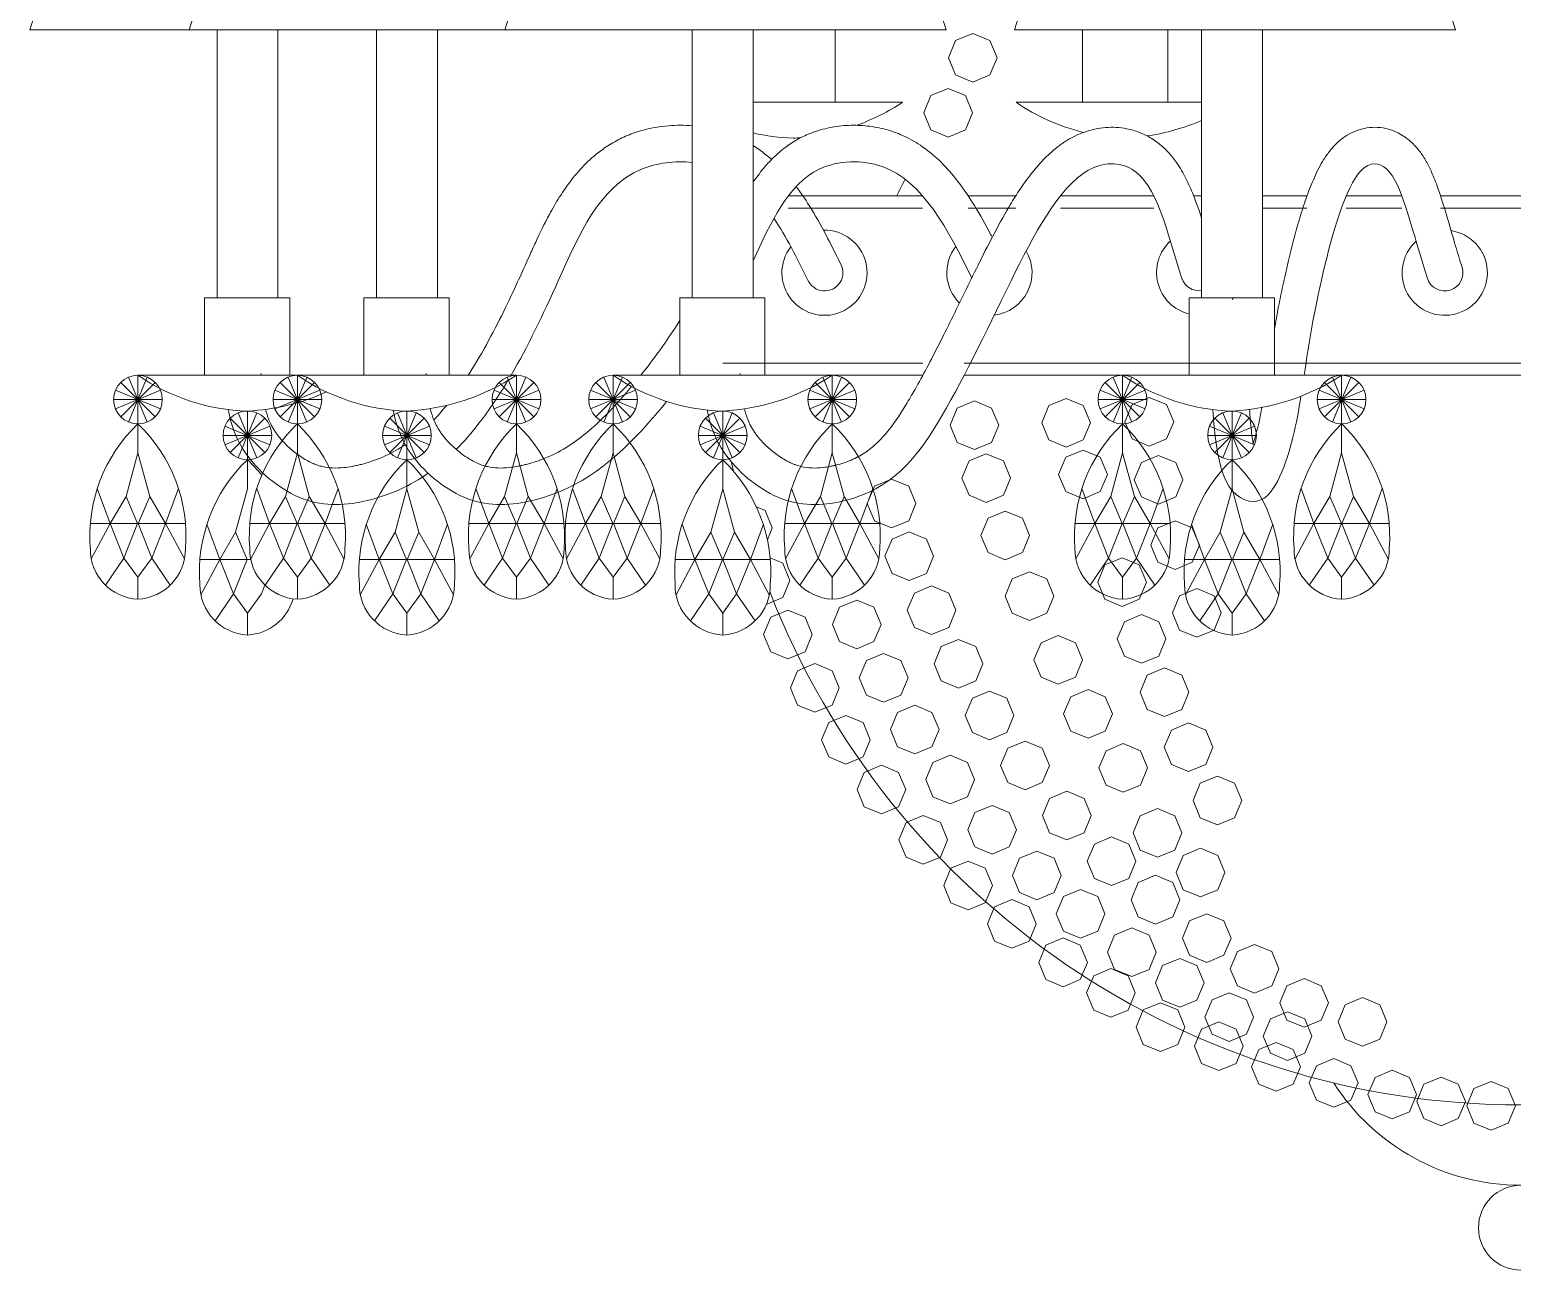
# Model space of a CAD drawing. Header units: inches. Extents: x 193287 to 241687, y 437648 to 550079.
# Drawn here: x 234340.2 to 234462.5, y 462813.8 to 462915.8 of the extents above; entities that cross this region are included whole.
import ezdxf

# ---------------------------------------------------------------- set-up
doc = ezdxf.new("R2010")
doc.units = ezdxf.units.IN
doc.header["$MEASUREMENT"] = 0
doc.linetypes.add('HIDDEN', pattern=[0.375, 0.25, -0.125])
doc.layers.add('CQ SPOT DETAIL DIMENSION', color=9, linetype='Continuous')
doc.layers.add('E-LITE-FIXT-NORM-CEILING', color=3, linetype='Continuous')
doc.layers.add('Glass', color=4, linetype='Continuous', lineweight=0)

# ---------------------------------------------------------------- blocks, each defined once
blk = doc.blocks.new('crystal ch 21')
at = {"layer": 'Glass', "color": 193, "lineweight": 0}
for p, q in [((39000.69, 39437.03), (38969.72, 39535.49)), ((38720.11, 39309.81), (38731.42, 39321.13)), ((38731.42, 39309.81), (38720.11, 39321.13)), ((38731.42, 39321.13), (38720.11, 39309.81)), ((38720.11, 39321.13), (38731.42, 39309.81)), ((38722.7, 39308.08), (38728.83, 39322.86)), ((38728.83, 39308.08), (38722.7, 39322.86)), ((38728.83, 39322.86), (38722.7, 39308.08)), ((38722.7, 39322.86), (38728.83, 39308.08)), ((38725.77, 39307.47), (38725.77, 39323.47)), ((38725.77, 39323.47), (38725.77, 39307.47)), ((38792.11, 39309.81), (38803.42, 39321.13)), ((38803.42, 39309.81), (38792.11, 39321.13)), ((38803.42, 39321.13), (38792.11, 39309.81)), ((38792.11, 39321.13), (38803.42, 39309.81)), ((38794.7, 39308.08), (38800.83, 39322.86)), ((38800.83, 39308.08), (38794.7, 39322.86)), ((38800.83, 39322.86), (38794.7, 39308.08)), ((38794.7, 39322.86), (38800.83, 39308.08)), ((38797.77, 39307.47), (38797.77, 39323.47)), ((38797.77, 39323.47), (38797.77, 39307.47)), ((38887.49, 39309.81), (38898.8, 39321.13)), ((38898.8, 39309.81), (38887.49, 39321.13)), ((38898.8, 39321.13), (38887.49, 39309.81)), ((38887.49, 39321.13), (38898.8, 39309.81)), ((38890.08, 39308.08), (38896.2, 39322.86)), ((38896.2, 39308.08), (38890.08, 39322.86)), ((38896.2, 39322.86), (38890.08, 39308.08)), ((38890.08, 39322.86), (38896.2, 39308.08)), ((38893.14, 39307.47), (38893.14, 39323.47)), ((38893.14, 39323.47), (38893.14, 39307.47)), ((38959.49, 39309.81), (38970.8, 39321.13)), ((38970.8, 39309.81), (38959.49, 39321.13)), ((38970.8, 39321.13), (38959.49, 39309.81)), ((38959.49, 39321.13), (38970.8, 39309.81)), ((38962.08, 39308.08), (38968.2, 39322.86)), ((38968.2, 39308.08), (38962.08, 39322.86)), ((38968.2, 39322.86), (38962.08, 39308.08)), ((38962.08, 39322.86), (38968.2, 39308.08)), ((38965.14, 39307.47), (38965.14, 39323.47)), ((38965.14, 39323.47), (38965.14, 39307.47)), ((38991.24, 39309.81), (39002.55, 39321.13)), ((39002.55, 39309.81), (38991.24, 39321.13)), ((39002.55, 39321.13), (38991.24, 39309.81)), ((38991.24, 39321.13), (39002.55, 39309.81)), ((38993.83, 39308.08), (38999.95, 39322.86)), ((38999.95, 39308.08), (38993.83, 39322.86)), ((38999.95, 39322.86), (38993.83, 39308.08)), ((38993.83, 39322.86), (38999.95, 39308.08)), ((38996.89, 39307.47), (38996.89, 39323.47)), ((38996.89, 39323.47), (38996.89, 39307.47)), ((39063.24, 39309.81), (39074.55, 39321.13)), ((39074.55, 39309.81), (39063.24, 39321.13)), ((39074.55, 39321.13), (39063.24, 39309.81)), ((39063.24, 39321.13), (39074.55, 39309.81)), ((39065.83, 39308.08), (39071.95, 39322.86)), ((39071.95, 39308.08), (39065.83, 39322.86)), ((39071.95, 39322.86), (39065.83, 39308.08)), ((39065.83, 39322.86), (39071.95, 39308.08)), ((39068.89, 39307.47), (39068.89, 39323.47)), ((39068.89, 39323.47), (39068.89, 39307.47)), ((39115.63, 39309.81), (39126.94, 39321.13)), ((39126.94, 39309.81), (39115.63, 39321.13)), ((39126.94, 39321.13), (39115.63, 39309.81)), ((39115.63, 39321.13), (39126.94, 39309.81)), ((39118.22, 39308.08), (39124.34, 39322.86)), ((39124.34, 39308.08), (39118.22, 39322.86)), ((39124.34, 39322.86), (39118.22, 39308.08)), ((39118.22, 39322.86), (39124.34, 39308.08)), ((39121.28, 39307.47), (39121.28, 39323.47)), ((39121.28, 39323.47), (39121.28, 39307.47)), ((38718.37, 39312.41), (38733.16, 39318.53)), ((38733.16, 39312.41), (38718.37, 39318.53)), ((38733.16, 39318.53), (38718.37, 39312.41)), ((38718.37, 39318.53), (38733.16, 39312.41)), ((38790.37, 39312.41), (38805.16, 39318.53)), ((38805.16, 39312.41), (38790.37, 39318.53)), ((38805.16, 39318.53), (38790.37, 39312.41)), ((38790.37, 39318.53), (38805.16, 39312.41)), ((38885.75, 39312.41), (38900.53, 39318.53)), ((38900.53, 39312.41), (38885.75, 39318.53)), ((38900.53, 39318.53), (38885.75, 39312.41)), ((38885.75, 39318.53), (38900.53, 39312.41)), ((38957.75, 39312.41), (38972.53, 39318.53)), ((38972.53, 39312.41), (38957.75, 39318.53)), ((38972.53, 39318.53), (38957.75, 39312.41)), ((38957.75, 39318.53), (38972.53, 39312.41)), ((38989.5, 39312.41), (39004.28, 39318.53)), ((39004.28, 39312.41), (38989.5, 39318.53)), ((39004.28, 39318.53), (38989.5, 39312.41)), ((38989.5, 39318.53), (39004.28, 39312.41)), ((39061.5, 39312.41), (39076.28, 39318.53)), ((39076.28, 39312.41), (39061.5, 39318.53)), ((39076.28, 39318.53), (39061.5, 39312.41)), ((39061.5, 39318.53), (39076.28, 39312.41)), ((39113.89, 39312.41), (39128.67, 39318.53)), ((39128.67, 39312.41), (39113.89, 39318.53)), ((39128.67, 39318.53), (39113.89, 39312.41)), ((39113.89, 39318.53), (39128.67, 39312.41)), ((38717.77, 39315.47), (38733.77, 39315.47)), ((38733.77, 39315.47), (38717.77, 39315.47)), ((38758.7, 39296.3), (38764.83, 39311.08)), ((38764.83, 39296.3), (38758.7, 39311.08)), ((38764.83, 39311.08), (38758.7, 39296.3)), ((38758.7, 39311.08), (38764.83, 39296.3)), ((38761.77, 39295.69), (38761.77, 39311.69)), ((38761.77, 39311.69), (38761.77, 39295.69)), ((38789.77, 39315.47), (38805.77, 39315.47)), ((38805.77, 39315.47), (38789.77, 39315.47)), ((38885.14, 39315.47), (38901.14, 39315.47)), ((38901.14, 39315.47), (38885.14, 39315.47)), ((38926.08, 39296.3), (38932.2, 39311.08)), ((38932.2, 39296.3), (38926.08, 39311.08)), ((38932.2, 39311.08), (38926.08, 39296.3)), ((38926.08, 39311.08), (38932.2, 39296.3)), ((38929.14, 39295.69), (38929.14, 39311.69)), ((38929.14, 39311.69), (38929.14, 39295.69)), ((38957.14, 39315.47), (38973.14, 39315.47)), ((38973.14, 39315.47), (38957.14, 39315.47)), ((38988.89, 39315.47), (39004.89, 39315.47)), ((39004.89, 39315.47), (38988.89, 39315.47)), ((39029.83, 39296.3), (39035.95, 39311.08)), ((39035.95, 39296.3), (39029.83, 39311.08)), ((39035.95, 39311.08), (39029.83, 39296.3)), ((39029.83, 39311.08), (39035.95, 39296.3)), ((39032.89, 39295.69), (39032.89, 39311.69)), ((39032.89, 39311.69), (39032.89, 39295.69)), ((39060.89, 39315.47), (39076.89, 39315.47)), ((39076.89, 39315.47), (39060.89, 39315.47)), ((39082.22, 39296.3), (39088.34, 39311.08)), ((39088.34, 39296.3), (39082.22, 39311.08)), ((39088.34, 39311.08), (39082.22, 39296.3)), ((39082.22, 39311.08), (39088.34, 39296.3)), ((39085.28, 39295.69), (39085.28, 39311.69)), ((39085.28, 39311.69), (39085.28, 39295.69)), ((39113.28, 39315.47), (39129.28, 39315.47)), ((39129.28, 39315.47), (39113.28, 39315.47)), ((38754.37, 39300.63), (38769.16, 39306.75)), ((38769.16, 39300.63), (38754.37, 39306.75)), ((38769.16, 39306.75), (38754.37, 39300.63)), ((38754.37, 39306.75), (38769.16, 39300.63)), ((38756.11, 39298.04), (38767.42, 39309.35)), ((38767.42, 39298.04), (38756.11, 39309.35)), ((38767.42, 39309.35), (38756.11, 39298.04)), ((38756.11, 39309.35), (38767.42, 39298.04)), ((38921.75, 39300.63), (38936.53, 39306.75)), ((38936.53, 39300.63), (38921.75, 39306.75)), ((38936.53, 39306.75), (38921.75, 39300.63)), ((38921.75, 39306.75), (38936.53, 39300.63)), ((38923.49, 39298.04), (38934.8, 39309.35)), ((38934.8, 39298.04), (38923.49, 39309.35)), ((38934.8, 39309.35), (38923.49, 39298.04)), ((38923.49, 39309.35), (38934.8, 39298.04)), ((39025.5, 39300.63), (39040.28, 39306.75)), ((39040.28, 39300.63), (39025.5, 39306.75)), ((39040.28, 39306.75), (39025.5, 39300.63)), ((39025.5, 39306.75), (39040.28, 39300.63)), ((39027.24, 39298.04), (39038.55, 39309.35)), ((39038.55, 39298.04), (39027.24, 39309.35)), ((39038.55, 39309.35), (39027.24, 39298.04)), ((39027.24, 39309.35), (39038.55, 39298.04)), ((39077.89, 39300.63), (39092.67, 39306.75)), ((39092.67, 39300.63), (39077.89, 39306.75)), ((39092.67, 39306.75), (39077.89, 39300.63)), ((39077.89, 39306.75), (39092.67, 39300.63)), ((39079.63, 39298.04), (39090.94, 39309.35)), ((39090.94, 39298.04), (39079.63, 39309.35)), ((39090.94, 39309.35), (39079.63, 39298.04)), ((39079.63, 39309.35), (39090.94, 39298.04)), ((38753.77, 39303.69), (38769.77, 39303.69)), ((38769.77, 39303.69), (38753.77, 39303.69)), ((38921.14, 39303.69), (38937.14, 39303.69)), ((38937.14, 39303.69), (38921.14, 39303.69)), ((39024.89, 39303.69), (39040.89, 39303.69)), ((39040.89, 39303.69), (39024.89, 39303.69)), ((39077.28, 39303.69), (39093.28, 39303.69)), ((39093.28, 39303.69), (39077.28, 39303.69)), ((38710.03, 39274.7), (38726.77, 39274.7)), ((38741.5, 39274.7), (38724.76, 39274.7)), ((38782.03, 39274.7), (38798.77, 39274.7)), ((38813.5, 39274.7), (38796.76, 39274.7)), ((38877.4, 39274.7), (38894.15, 39274.7)), ((38908.88, 39274.7), (38892.14, 39274.7)), ((38949.4, 39274.7), (38966.15, 39274.7)), ((38980.88, 39274.7), (38964.14, 39274.7)), ((38981.16, 39274.7), (38997.9, 39274.7)), ((39012.63, 39274.7), (38995.89, 39274.7)), ((39053.16, 39274.7), (39069.9, 39274.7)), ((39084.63, 39274.7), (39067.89, 39274.7)), ((39105.54, 39274.7), (39122.29, 39274.7)), ((39137.02, 39274.7), (39120.28, 39274.7)), ((38746.03, 39262.92), (38762.77, 39262.92)), ((38777.5, 39262.92), (38760.76, 39262.92)), ((38913.4, 39262.92), (38930.15, 39262.92)), ((38944.88, 39262.92), (38928.14, 39262.92)), ((39017.16, 39262.92), (39033.9, 39262.92)), ((39048.63, 39262.92), (39031.89, 39262.92)), ((39084.17, 39262.92), (39086.29, 39262.92)), ((39101.02, 39262.92), (39084.28, 39262.92))]:
    blk.add_line(p, q, dxfattribs=at)
for points in [[(38690.22, 39437.03), (38833.31, 39437.03), (38801.17, 39539.23), (38801.17, 39539.23), (38720.51, 39539.23), (38688.36, 39437.03), (38831.46, 39437.03)], [(38857.6, 39437.03), (39000.69, 39437.03), (38968.55, 39539.23), (38968.55, 39539.23), (38887.88, 39539.23), (38855.74, 39437.03), (38998.83, 39437.03)], [(38961.35, 39437.03), (39104.44, 39437.03), (39072.3, 39539.23), (39072.3, 39539.23), (38991.63, 39539.23), (38980.09, 39502.53)], [(39013.74, 39437.03), (39156.83, 39437.03), (39124.69, 39539.23), (39124.69, 39539.23), (39044.02, 39539.23)], [(38810.87, 39437.03), (38810.87, 39413.19), (38782.86, 39413.19), (38782.86, 39437.03)], [(38919.14, 39413.19), (38892.13, 39413.19), (38892.13, 39437.03)], [(38959.49, 39437.03), (39102.58, 39437.03)], [(39011.88, 39437.03), (39154.97, 39437.03)], [(38870.03, 39413.19), (38919.14, 39413.19)], [(38666.86, 39382.42), (38693.27, 39382.42)], [(38705.99, 39382.42), (38724.3, 39382.42)], [(38737.17, 39382.42), (38751.77, 39382.42)], [(38771.77, 39382.42), (38774.39, 39382.42)], [(38787.48, 39382.42), (38818.19, 39382.42)], [(38832.85, 39382.42), (38848.45, 39382.42)], [(38863.45, 39382.42), (38907.58, 39382.42)], [(38666.86, 39378.42), (38693.27, 39378.42)], [(38705.99, 39378.42), (38724.3, 39378.42)], [(38737.17, 39378.42), (38751.77, 39378.42)], [(38787.48, 39378.42), (38818.19, 39378.42)], [(38832.85, 39378.42), (38848.45, 39378.42)], [(38863.45, 39378.42), (38907.58, 39378.42)], [(38849.79, 39327.47), (38666.86, 39327.47)], [(38929.14, 39327.47), (38863.37, 39327.47)], [(38849.79, 39323.47), (38666.86, 39323.47)], [(38929.14, 39323.47), (38863.37, 39323.47)], [(38725.77, 39249.85), (38725.77, 39257.07), (38721.18, 39263.33), (38716.65, 39274.7), (38712.41, 39286.24), (38716.65, 39274.7), (38721.87, 39283.63), (38725.77, 39297.92), (38725.77, 39307.47), (38725.77, 39297.92), (38721.87, 39283.63), (38725.67, 39274.7), (38721.18, 39263.33), (38715.14, 39254.48), (38721.18, 39263.33), (38716.65, 39274.7), (38710.46, 39263.1), (38716.65, 39274.7), (38710.03, 39274.7), (38725.67, 39274.7)], [(38725.77, 39249.85), (38725.77, 39257.07), (38730.35, 39263.33), (38734.88, 39274.7), (38739.12, 39286.24), (38734.88, 39274.7), (38729.66, 39283.63), (38725.77, 39297.92), (38725.77, 39307.47), (38725.77, 39297.92), (38729.66, 39283.63), (38725.86, 39274.7), (38730.35, 39263.33), (38736.39, 39254.48), (38730.35, 39263.33), (38734.88, 39274.7), (38741.08, 39263.1), (38734.88, 39274.7), (38741.5, 39274.7), (38725.86, 39274.7)], [(38797.77, 39249.85), (38797.77, 39257.07), (38793.18, 39263.33), (38788.65, 39274.7), (38784.41, 39286.24), (38788.65, 39274.7), (38793.87, 39283.63), (38797.77, 39297.92), (38797.77, 39307.47), (38797.77, 39297.92), (38793.87, 39283.63), (38797.67, 39274.7), (38793.18, 39263.33), (38787.14, 39254.48), (38793.18, 39263.33), (38788.65, 39274.7), (38782.46, 39263.1), (38788.65, 39274.7), (38782.03, 39274.7), (38797.67, 39274.7)], [(38797.77, 39249.85), (38797.77, 39257.07), (38802.35, 39263.33), (38806.88, 39274.7), (38811.12, 39286.24), (38806.88, 39274.7), (38801.66, 39283.63), (38797.77, 39297.92), (38797.77, 39307.47), (38797.77, 39297.92), (38801.66, 39283.63), (38797.86, 39274.7), (38802.35, 39263.33), (38808.39, 39254.48), (38802.35, 39263.33), (38806.88, 39274.7), (38813.08, 39263.1), (38806.88, 39274.7), (38813.5, 39274.7), (38797.86, 39274.7)], [(38893.14, 39249.85), (38893.14, 39257.07), (38888.55, 39263.33), (38884.03, 39274.7), (38879.78, 39286.24), (38884.03, 39274.7), (38889.25, 39283.63), (38893.14, 39297.92), (38893.14, 39307.47), (38893.14, 39297.92), (38889.25, 39283.63), (38893.05, 39274.7), (38888.55, 39263.33), (38882.52, 39254.48), (38888.55, 39263.33), (38884.03, 39274.7), (38877.83, 39263.1), (38884.03, 39274.7), (38877.4, 39274.7), (38893.05, 39274.7)], [(38893.14, 39249.85), (38893.14, 39257.07), (38897.73, 39263.33), (38902.26, 39274.7), (38906.5, 39286.24), (38902.26, 39274.7), (38897.03, 39283.63), (38893.14, 39297.92), (38893.14, 39307.47), (38893.14, 39297.92), (38897.03, 39283.63), (38893.24, 39274.7), (38897.73, 39263.33), (38903.77, 39254.48), (38897.73, 39263.33), (38902.26, 39274.7), (38908.45, 39263.1), (38902.26, 39274.7), (38908.88, 39274.7), (38893.24, 39274.7)], [(38965.14, 39249.85), (38965.14, 39257.07), (38960.55, 39263.33), (38956.03, 39274.7), (38951.78, 39286.24), (38956.03, 39274.7), (38961.25, 39283.63), (38965.14, 39297.92), (38965.14, 39307.47), (38965.14, 39297.92), (38961.25, 39283.63), (38965.05, 39274.7), (38960.55, 39263.33), (38954.52, 39254.48), (38960.55, 39263.33), (38956.03, 39274.7), (38949.83, 39263.1), (38956.03, 39274.7), (38949.4, 39274.7), (38965.05, 39274.7)], [(38965.14, 39249.85), (38965.14, 39257.07), (38969.73, 39263.33), (38974.26, 39274.7), (38978.5, 39286.24), (38974.26, 39274.7), (38969.03, 39283.63), (38965.14, 39297.92), (38965.14, 39307.47), (38965.14, 39297.92), (38969.03, 39283.63), (38965.24, 39274.7), (38969.73, 39263.33), (38975.77, 39254.48), (38969.73, 39263.33), (38974.26, 39274.7), (38980.45, 39263.1), (38974.26, 39274.7), (38980.88, 39274.7), (38965.24, 39274.7)], [(38996.89, 39249.85), (38996.89, 39257.07), (38992.3, 39263.33), (38987.78, 39274.7), (38983.53, 39286.24), (38987.78, 39274.7), (38993, 39283.63), (38996.89, 39297.92), (38996.89, 39307.47), (38996.89, 39297.92), (38993, 39283.63), (38996.8, 39274.7), (38992.3, 39263.33), (38986.27, 39254.48), (38992.3, 39263.33), (38987.78, 39274.7), (38981.58, 39263.1), (38987.78, 39274.7), (38981.16, 39274.7), (38996.8, 39274.7)], [(38996.89, 39249.85), (38996.89, 39257.07), (39001.48, 39263.33), (39006.01, 39274.7), (39010.25, 39286.24), (39006.01, 39274.7), (39000.79, 39283.63), (38996.89, 39297.92), (38996.89, 39307.47), (38996.89, 39297.92), (39000.79, 39283.63), (38996.99, 39274.7), (39001.48, 39263.33), (39007.52, 39254.48), (39001.48, 39263.33), (39006.01, 39274.7), (39012.2, 39263.1), (39006.01, 39274.7), (39012.63, 39274.7), (38996.99, 39274.7)], [(39068.89, 39249.85), (39068.89, 39257.07), (39064.3, 39263.33), (39059.78, 39274.7), (39055.53, 39286.24), (39059.78, 39274.7), (39065, 39283.63), (39068.89, 39297.92), (39068.89, 39307.47), (39068.89, 39297.92), (39065, 39283.63), (39068.8, 39274.7), (39064.3, 39263.33), (39058.27, 39254.48), (39064.3, 39263.33), (39059.78, 39274.7), (39053.58, 39263.1), (39059.78, 39274.7), (39053.16, 39274.7), (39068.8, 39274.7)], [(39068.89, 39249.85), (39068.89, 39257.07), (39073.48, 39263.33), (39078.01, 39274.7), (39082.25, 39286.24), (39078.01, 39274.7), (39072.79, 39283.63), (39068.89, 39297.92), (39068.89, 39307.47), (39068.89, 39297.92), (39072.79, 39283.63), (39068.99, 39274.7), (39073.48, 39263.33), (39079.52, 39254.48), (39073.48, 39263.33), (39078.01, 39274.7), (39084.2, 39263.1), (39078.01, 39274.7), (39084.63, 39274.7), (39068.99, 39274.7)], [(39121.28, 39249.85), (39121.28, 39257.07), (39116.69, 39263.33), (39112.17, 39274.7), (39107.92, 39286.24), (39112.17, 39274.7), (39117.39, 39283.63), (39121.28, 39297.92), (39121.28, 39307.47), (39121.28, 39297.92), (39117.39, 39283.63), (39121.19, 39274.7), (39116.69, 39263.33), (39110.66, 39254.48), (39116.69, 39263.33), (39112.17, 39274.7), (39105.97, 39263.1), (39112.17, 39274.7), (39105.54, 39274.7), (39121.19, 39274.7)], [(39121.28, 39249.85), (39121.28, 39257.07), (39125.87, 39263.33), (39130.4, 39274.7), (39134.64, 39286.24), (39130.4, 39274.7), (39125.17, 39283.63), (39121.28, 39297.92), (39121.28, 39307.47), (39121.28, 39297.92), (39125.17, 39283.63), (39121.38, 39274.7), (39125.87, 39263.33), (39131.91, 39254.48), (39125.87, 39263.33), (39130.4, 39274.7), (39136.59, 39263.1), (39130.4, 39274.7), (39137.02, 39274.7), (39121.38, 39274.7)], [(38761.77, 39238.08), (38761.77, 39245.3), (38757.18, 39251.56), (38752.65, 39262.92), (38748.41, 39274.47), (38752.65, 39262.92), (38757.87, 39271.85), (38761.77, 39286.14), (38761.77, 39295.69), (38761.77, 39286.14), (38757.87, 39271.85), (38761.67, 39262.92), (38757.18, 39251.56), (38751.14, 39242.7), (38757.18, 39251.56), (38752.65, 39262.92), (38746.46, 39251.32), (38752.65, 39262.92), (38746.03, 39262.92), (38761.67, 39262.92)], [(38761.77, 39238.08), (38761.77, 39245.3), (38766.35, 39251.56), (38770.88, 39262.92), (38775.12, 39274.47), (38770.88, 39262.92), (38765.66, 39271.85), (38761.77, 39286.14), (38761.77, 39295.69), (38761.77, 39286.14), (38765.66, 39271.85), (38761.86, 39262.92), (38766.35, 39251.56), (38772.39, 39242.7), (38766.35, 39251.56), (38770.88, 39262.92), (38777.08, 39251.32), (38770.88, 39262.92), (38777.5, 39262.92), (38761.86, 39262.92)], [(38929.14, 39238.08), (38929.14, 39245.3), (38924.55, 39251.56), (38920.03, 39262.92), (38915.78, 39274.47), (38920.03, 39262.92), (38925.25, 39271.85), (38929.14, 39286.14), (38929.14, 39295.69), (38929.14, 39286.14), (38925.25, 39271.85), (38929.05, 39262.92), (38924.55, 39251.56), (38918.52, 39242.7), (38924.55, 39251.56), (38920.03, 39262.92), (38913.83, 39251.32), (38920.03, 39262.92), (38913.4, 39262.92), (38929.05, 39262.92)], [(38929.14, 39238.08), (38929.14, 39245.3), (38933.73, 39251.56), (38938.26, 39262.92), (38942.5, 39274.47), (38938.26, 39262.92), (38933.03, 39271.85), (38929.14, 39286.14), (38929.14, 39295.69), (38929.14, 39286.14), (38933.03, 39271.85), (38929.24, 39262.92), (38933.73, 39251.56), (38939.77, 39242.7), (38933.73, 39251.56), (38938.26, 39262.92), (38944.45, 39251.32), (38938.26, 39262.92), (38944.88, 39262.92), (38929.24, 39262.92)], [(39032.89, 39238.08), (39032.89, 39245.3), (39028.3, 39251.56), (39023.78, 39262.92), (39019.53, 39274.47), (39023.78, 39262.92), (39029, 39271.85), (39032.89, 39286.14), (39032.89, 39295.69), (39032.89, 39286.14), (39029, 39271.85), (39032.8, 39262.92), (39028.3, 39251.56), (39022.27, 39242.7), (39028.3, 39251.56), (39023.78, 39262.92), (39017.58, 39251.32), (39023.78, 39262.92), (39017.16, 39262.92), (39032.8, 39262.92)], [(39032.89, 39238.08), (39032.89, 39245.3), (39037.48, 39251.56), (39042.01, 39262.92), (39046.25, 39274.47), (39042.01, 39262.92), (39036.79, 39271.85), (39032.89, 39286.14), (39032.89, 39295.69), (39032.89, 39286.14), (39036.79, 39271.85), (39032.99, 39262.92), (39037.48, 39251.56), (39043.52, 39242.7), (39037.48, 39251.56), (39042.01, 39262.92), (39048.2, 39251.32), (39042.01, 39262.92), (39048.63, 39262.92), (39032.99, 39262.92)], [(39085.28, 39238.08), (39085.28, 39245.3), (39089.87, 39251.56), (39094.4, 39262.92), (39098.64, 39274.47), (39094.4, 39262.92), (39089.17, 39271.85), (39085.28, 39286.14), (39085.28, 39295.69), (39085.28, 39286.14), (39089.17, 39271.85), (39085.38, 39262.92), (39089.87, 39251.56), (39095.91, 39242.7), (39089.87, 39251.56), (39094.4, 39262.92), (39100.59, 39251.32), (39094.4, 39262.92), (39101.02, 39262.92), (39085.38, 39262.92)], [(38918.06, 39280.19), (38915.18, 39278.99), (38912.83, 39273.34), (38914.47, 39269.39)], [(38913.56, 39263.39), (38909.39, 39261.66), (38907.05, 39256), (38909.39, 39250.35), (38914.82, 39248.1)], [(39085.28, 39238.08), (39085.28, 39245.3), (39080.69, 39251.56), (39079.53, 39254.49)]]:
    blk.add_lwpolyline(points, dxfattribs=at)
for points in [[(38751.77, 39437.03), (38771.77, 39437.03), (38771.77, 39348.88), (38751.77, 39348.88)], [(38846.98, 39435.85), (38841.32, 39433.51), (38838.98, 39427.85), (38841.32, 39422.2), (38846.98, 39419.85), (38852.64, 39422.2), (38854.98, 39427.85), (38852.64, 39433.51)], [(38919.14, 39437.03), (38939.14, 39437.03), (38939.14, 39348.88), (38919.14, 39348.88)], [(39022.89, 39437.03), (39042.89, 39437.03), (39042.89, 39348.88), (39022.89, 39348.88)], [(39075.28, 39437.03), (39095.28, 39437.03), (39095.28, 39348.88), (39075.28, 39348.88)], [(38855.05, 39417.78), (38849.39, 39415.44), (38847.05, 39409.78), (38849.39, 39404.12), (38855.05, 39401.78), (38860.7, 39404.12), (38863.05, 39409.78), (38860.7, 39415.44)], [(38747.87, 39348.88), (38775.88, 39348.88), (38775.88, 39323.47), (38747.87, 39323.47)], [(38915.25, 39348.88), (38943.26, 39348.88), (38943.26, 39323.47), (38915.25, 39323.47)], [(39019, 39348.88), (39047.01, 39348.88), (39047.01, 39323.47), (39019, 39323.47)], [(39071.39, 39348.88), (39099.4, 39348.88), (39099.4, 39323.47), (39071.39, 39323.47)], [(38788.96, 39316.19), (38783.3, 39313.85), (38780.96, 39308.19), (38783.3, 39302.53), (38788.96, 39300.19), (38794.62, 39302.53), (38796.96, 39308.19), (38794.62, 39313.85)], [(38816.32, 39315.86), (38810.67, 39313.51), (38808.32, 39307.86), (38810.67, 39302.2), (38816.32, 39299.86), (38821.98, 39302.2), (38824.32, 39307.86), (38821.98, 39313.51)], [(38846.45, 39315.02), (38840.79, 39312.68), (38838.45, 39307.02), (38840.79, 39301.36), (38846.45, 39299.02), (38852.11, 39301.36), (38854.45, 39307.02), (38852.11, 39312.68)], [(38785.92, 39297.11), (38780.27, 39294.77), (38777.92, 39289.11), (38780.27, 39283.46), (38785.92, 39281.11), (38791.58, 39283.46), (38793.92, 39289.11), (38791.58, 39294.77)], [(38810.75, 39298.86), (38805.09, 39296.52), (38802.75, 39290.86), (38805.09, 39285.2), (38810.75, 39282.86), (38816.4, 39285.2), (38818.75, 39290.86), (38816.4, 39296.52)], [(38842.55, 39297.66), (38836.89, 39295.31), (38834.55, 39289.66), (38836.89, 39284), (38842.55, 39281.66), (38848.21, 39284), (38850.55, 39289.66), (38848.21, 39295.31)], [(38873.64, 39289.31), (38867.98, 39286.96), (38865.64, 39281.31), (38867.98, 39275.65), (38873.64, 39273.31), (38879.3, 39275.65), (38881.64, 39281.31), (38879.3, 39286.96)], [(38836.3, 39278.8), (38830.64, 39276.46), (38828.3, 39270.8), (38830.64, 39265.15), (38836.3, 39262.8), (38841.96, 39265.15), (38844.3, 39270.8), (38841.96, 39276.46)], [(38780.5, 39275.65), (38774.84, 39273.31), (38772.5, 39267.65), (38774.84, 39262), (38780.5, 39259.65), (38786.16, 39262), (38788.5, 39267.65), (38786.16, 39273.31)], [(38867.86, 39271.97), (38862.2, 39269.63), (38859.86, 39263.97), (38862.2, 39258.31), (38867.86, 39255.97), (38873.51, 39258.31), (38875.86, 39263.97), (38873.51, 39269.63)], [(38797.91, 39263.47), (38792.26, 39261.12), (38789.91, 39255.47), (38792.26, 39249.81), (38797.91, 39247.47), (38803.57, 39249.81), (38805.91, 39255.47), (38803.57, 39261.12)], [(38828.32, 39258.88), (38822.67, 39256.54), (38820.32, 39250.88), (38822.67, 39245.23), (38828.32, 39242.88), (38833.98, 39245.23), (38836.32, 39250.88), (38833.98, 39256.54)], [(38773.34, 39253.33), (38767.68, 39250.98), (38765.34, 39245.33), (38767.68, 39239.67), (38773.34, 39237.33), (38779, 39239.67), (38781.34, 39245.33), (38779, 39250.98)], [(38860.5, 39254.22), (38854.85, 39251.87), (38852.5, 39246.22), (38854.85, 39240.56), (38860.5, 39238.22), (38866.16, 39240.56), (38868.5, 39246.22), (38866.16, 39251.87)], [(38885.1, 39249.57), (38879.44, 39247.22), (38877.1, 39241.57), (38879.44, 39235.91), (38885.1, 39233.57), (38890.75, 39235.91), (38893.1, 39241.57), (38890.75, 39247.22)], [(38791.5, 39244.8), (38785.84, 39242.45), (38783.5, 39236.8), (38785.84, 39231.14), (38791.5, 39228.8), (38797.16, 39231.14), (38799.5, 39236.8), (38797.16, 39242.45)], [(38907.69, 39246.25), (38902.04, 39243.9), (38899.69, 39238.25), (38902.04, 39232.59), (38907.69, 39230.25), (38913.35, 39232.59), (38915.69, 39238.25), (38913.35, 39243.9)], [(38818.9, 39237.88), (38813.24, 39235.53), (38810.9, 39229.88), (38813.24, 39224.22), (38818.9, 39221.88), (38824.55, 39224.22), (38826.9, 39229.88), (38824.55, 39235.53)], [(38851.66, 39236.65), (38846, 39234.3), (38843.66, 39228.65), (38846, 39222.99), (38851.66, 39220.65), (38857.32, 39222.99), (38859.66, 39228.65), (38857.32, 39234.3)], [(38876.25, 39232), (38870.6, 39229.66), (38868.25, 39224), (38870.6, 39218.34), (38876.25, 39216), (38881.91, 39218.34), (38884.25, 39224), (38881.91, 39229.66)], [(38898.85, 39228.68), (38893.2, 39226.33), (38890.85, 39220.68), (38893.2, 39215.02), (38898.85, 39212.68), (38904.51, 39215.02), (38906.85, 39220.68), (38904.51, 39226.33)], [(38783.97, 39227.24), (38778.31, 39224.9), (38775.97, 39219.24), (38778.31, 39213.58), (38783.97, 39211.24), (38789.62, 39213.58), (38791.97, 39219.24), (38789.62, 39224.9)], [(38809.11, 39220.13), (38803.45, 39217.78), (38801.11, 39212.13), (38803.45, 39206.47), (38809.11, 39204.13), (38814.77, 39206.47), (38817.11, 39212.13), (38814.77, 39217.78)], [(38841.44, 39219.63), (38835.78, 39217.28), (38833.44, 39211.63), (38835.78, 39205.97), (38841.44, 39203.63), (38847.1, 39205.97), (38849.44, 39211.63), (38847.1, 39217.28)], [(38866.03, 39214.98), (38860.38, 39212.63), (38858.03, 39206.98), (38860.38, 39201.32), (38866.03, 39198.98), (38871.69, 39201.32), (38874.03, 39206.98), (38871.69, 39212.63)], [(38776.07, 39209.19), (38770.42, 39206.84), (38768.07, 39201.19), (38770.42, 39195.53), (38776.07, 39193.19), (38781.73, 39195.53), (38784.07, 39201.19), (38781.73, 39206.84)], [(38888.63, 39211.66), (38882.97, 39209.31), (38880.63, 39203.66), (38882.97, 39198), (38888.63, 39195.66), (38894.29, 39198), (38896.63, 39203.66), (38894.29, 39209.31)], [(38829.81, 39203.21), (38824.15, 39200.86), (38821.81, 39195.21), (38824.15, 39189.55), (38829.81, 39187.21), (38835.46, 39189.55), (38837.81, 39195.21), (38835.46, 39200.86)], [(38797.51, 39202.38), (38791.85, 39200.04), (38789.51, 39194.38), (38791.85, 39188.72), (38797.51, 39186.38), (38803.17, 39188.72), (38805.51, 39194.38), (38803.17, 39200.04)], [(38854.4, 39198.56), (38848.74, 39196.21), (38846.4, 39190.56), (38848.74, 39184.9), (38854.4, 39182.56), (38860.06, 39184.9), (38862.4, 39190.56), (38860.06, 39196.21)], [(38877, 39195.24), (38871.34, 39192.89), (38869, 39187.24), (38871.34, 39181.58), (38877, 39179.24), (38882.66, 39181.58), (38885, 39187.24), (38882.66, 39192.89)], [(38766.6, 39191.66), (38760.94, 39189.32), (38758.6, 39183.66), (38760.94, 39178), (38766.6, 39175.66), (38772.26, 39178), (38774.6, 39183.66), (38772.26, 39189.32)], [(38816.05, 39186.7), (38810.39, 39184.36), (38808.05, 39178.7), (38810.39, 39173.05), (38816.05, 39170.7), (38821.71, 39173.05), (38824.05, 39178.7), (38821.71, 39184.36)], [(38786.27, 39181.01), (38780.61, 39178.67), (38778.27, 39173.01), (38780.61, 39167.35), (38786.27, 39165.01), (38791.93, 39167.35), (38794.27, 39173.01), (38791.93, 39178.67)], [(38840.64, 39182.05), (38834.99, 39179.71), (38832.64, 39174.05), (38834.99, 39168.4), (38840.64, 39166.05), (38846.3, 39168.4), (38848.64, 39174.05), (38846.3, 39179.71)], [(38863.24, 39178.73), (38857.58, 39176.39), (38855.24, 39170.73), (38857.58, 39165.08), (38863.24, 39162.73), (38868.9, 39165.08), (38871.24, 39170.73), (38868.9, 39176.39)], [(38801.34, 39171.69), (38795.68, 39169.34), (38793.34, 39163.69), (38795.68, 39158.03), (38801.34, 39155.69), (38806.99, 39158.03), (38809.34, 39163.69), (38806.99, 39169.34)], [(38772.13, 39167.97), (38766.47, 39165.63), (38764.13, 39159.97), (38766.47, 39154.32), (38772.13, 39151.97), (38777.79, 39154.32), (38780.13, 39159.97), (38777.79, 39165.63)], [(38825.93, 39167.04), (38820.27, 39164.7), (38817.93, 39159.04), (38820.27, 39153.38), (38825.93, 39151.04), (38831.59, 39153.38), (38833.93, 39159.04), (38831.59, 39164.7)], [(38848.53, 39163.72), (38842.87, 39161.38), (38840.53, 39155.72), (38842.87, 39150.06), (38848.53, 39147.72), (38854.19, 39150.06), (38856.53, 39155.72), (38854.19, 39161.38)], [(38786.94, 39159.07), (38781.29, 39156.72), (38778.94, 39151.07), (38781.29, 39145.41), (38786.94, 39143.07), (38792.6, 39145.41), (38794.94, 39151.07), (38792.6, 39156.72)], [(38811.54, 39154.42), (38805.88, 39152.08), (38803.54, 39146.42), (38805.88, 39140.76), (38811.54, 39138.42), (38817.19, 39140.76), (38819.54, 39146.42), (38817.19, 39152.08)], [(38834.14, 39151.1), (38828.48, 39148.76), (38826.14, 39143.1), (38828.48, 39137.44), (38834.14, 39135.1), (38839.79, 39137.44), (38842.14, 39143.1), (38839.79, 39148.76)], [(38770.11, 39146.44), (38764.46, 39144.09), (38762.11, 39138.44), (38764.46, 39132.78), (38770.11, 39130.44), (38775.77, 39132.78), (38778.11, 39138.44), (38775.77, 39144.09)], [(38794.71, 39141.79), (38789.05, 39139.45), (38786.71, 39133.79), (38789.05, 39128.13), (38794.71, 39125.79), (38800.36, 39128.13), (38802.71, 39133.79), (38800.36, 39139.45)], [(38754.39, 39136.38), (38748.73, 39134.04), (38746.39, 39128.38), (38748.73, 39122.72), (38754.39, 39120.38), (38760.04, 39122.72), (38762.39, 39128.38), (38760.04, 39134.04)], [(38817.31, 39138.47), (38811.65, 39136.12), (38809.31, 39130.47), (38811.65, 39124.81), (38817.31, 39122.47), (38822.96, 39124.81), (38825.31, 39130.47), (38822.96, 39136.12)], [(38778.98, 39131.73), (38773.32, 39129.39), (38770.98, 39123.73), (38773.32, 39118.07), (38778.98, 39115.73), (38784.64, 39118.07), (38786.98, 39123.73), (38784.64, 39129.39)], [(38738.11, 39125.14), (38732.45, 39122.79), (38730.11, 39117.14), (38732.45, 39111.48), (38738.11, 39109.14), (38743.76, 39111.48), (38746.11, 39117.14), (38743.76, 39122.79)], [(38801.58, 39128.41), (38795.92, 39126.07), (38793.58, 39120.41), (38795.92, 39114.75), (38801.58, 39112.41), (38807.24, 39114.75), (38809.58, 39120.41), (38807.24, 39126.07)], [(38762.7, 39120.49), (38757.04, 39118.14), (38754.7, 39112.49), (38757.04, 39106.83), (38762.7, 39104.49), (38768.36, 39106.83), (38770.7, 39112.49), (38768.36, 39118.14)], [(38718.93, 39118.86), (38713.27, 39116.52), (38710.93, 39110.86), (38713.27, 39105.2), (38718.93, 39102.86), (38724.59, 39105.2), (38726.93, 39110.86), (38724.59, 39116.52)], [(38785.3, 39117.17), (38779.64, 39114.82), (38777.3, 39109.17), (38779.64, 39103.51), (38785.3, 39101.17), (38790.96, 39103.51), (38793.3, 39109.17), (38790.96, 39114.82)], [(38743.52, 39114.21), (38737.87, 39111.87), (38735.52, 39106.21), (38737.87, 39100.56), (38743.52, 39098.21), (38749.18, 39100.56), (38751.52, 39106.21), (38749.18, 39111.87)], [(38766.12, 39110.89), (38760.47, 39108.55), (38758.12, 39102.89), (38760.47, 39097.24), (38766.12, 39094.89), (38771.78, 39097.24), (38774.12, 39102.89), (38771.78, 39108.55)], [(38747.34, 39104.11), (38741.69, 39101.77), (38739.34, 39096.11), (38741.69, 39090.45), (38747.34, 39088.11), (38753, 39090.45), (38755.34, 39096.11), (38753, 39101.77)], [(38728.39, 39098.83), (38722.73, 39096.49), (38720.39, 39090.83), (38722.73, 39085.17), (38728.39, 39082.83), (38734.04, 39085.17), (38736.39, 39090.83), (38734.04, 39096.49)], [(38676.68, 39091.3), (38671.02, 39088.96), (38668.68, 39083.3), (38671.02, 39077.65), (38676.68, 39075.3), (38682.33, 39077.65), (38684.68, 39083.3), (38682.33, 39088.96)], [(38693.12, 39092.74), (38687.46, 39090.4), (38685.12, 39084.74), (38687.46, 39079.08), (38693.12, 39076.74), (38698.77, 39079.08), (38701.12, 39084.74), (38698.77, 39090.4)], [(38709.13, 39094.98), (38703.48, 39092.64), (38701.13, 39086.98), (38703.48, 39081.32), (38709.13, 39078.98), (38714.79, 39081.32), (38717.13, 39086.98), (38714.79, 39092.64)]]:
    blk.add_lwpolyline(points, close=True, dxfattribs=at)
for points in [[(38771.77, 39413.19), (38832.75, 39413.19, -0.090772), (38810.61, 39403.3, -0.090772)], [(38885.11, 39405.63, -0.058633), (38870.03, 39413.19)], [(38789.66, 39402.13, -0.064728), (38771.77, 39407.25)], [(38919.14, 39403.12, -0.049223), (38906.03, 39401.41, -0.009049), (38903.42, 39401.59, -0.009049)], [(38871.94, 39382.42, -0.00134), (38869.22, 39387.91, -0.00134)], [(38725.77, 39323.47), (38797.77, 39323.47, -0.143523), (38761.77, 39311.69, -0.119734)], [(38761.77, 39311.69, -0.133521), (38725.77, 39323.47)], [(38893.14, 39323.47), (38965.14, 39323.47, -0.143523), (38929.14, 39311.69, -0.133521), (38893.14, 39323.47, 0.755489)], [(38996.89, 39323.47), (39068.89, 39323.47, -0.143523), (39032.89, 39311.69, -0.133521), (38996.89, 39323.47, 0.755489)], [(39049.28, 39323.47), (39121.28, 39323.47, -0.143523), (39085.28, 39311.69, -0.093471), (39059.28, 39317.98, -0.093471)]]:
    blk.add_lwpolyline(points, format="xyb", dxfattribs=at)
for centre in [(38725.77, 39315.47), (38797.77, 39315.47), (38893.14, 39315.47), (38965.14, 39315.47), (38996.89, 39315.47), (39068.89, 39315.47), (39121.28, 39315.47), (38761.77, 39303.69), (38929.14, 39303.69), (39032.89, 39303.69), (39085.28, 39303.69)]:
    blk.add_circle(centre, 8, dxfattribs=at)
for centre, radius, start, end in [((38691.9, 39357.16), 14, 98.596, 47.8389), ((38895.69, 39357.16), 14, 88.5604, 37.7881), ((38772.59, 39357.25), 14, 283.5912, 47.8389), ((38841.5, 39357.16), 14, 314.7138, 37.8573), ((38841.5, 39357.16), 14, 149.4755, 263.5577), ((38895.65, 39357.2), 6.02, 148.9065, 338.1692), ((38691.9, 39357.16), 6, 162.1397, 342.1397), ((38772.59, 39357.25), 6, 262.1166, 342.1397), ((38772.59, 39357.25), 14, 216.7169, 219.3699), ((38760.99, 39270.57), 51.02, 133.6719, 184.6189), ((38690.54, 39270.57), 51.02, 355.3811, 46.3281), ((38832.99, 39270.57), 51.02, 133.6719, 184.6189), ((38762.54, 39270.57), 51.02, 355.3811, 46.3281), ((38928.37, 39270.57), 51.02, 133.6719, 184.6189), ((38857.91, 39270.57), 51.02, 355.3811, 46.3281), ((39000.37, 39270.57), 51.02, 133.6719, 184.6189), ((38929.91, 39270.57), 51.02, 355.3811, 46.3281), ((39032.12, 39270.57), 51.02, 133.6719, 184.6189), ((38961.67, 39270.57), 51.02, 355.3811, 46.3281), ((39104.12, 39270.57), 51.02, 133.6719, 184.6189), ((39033.67, 39270.57), 51.02, 355.3811, 46.3281), ((39156.51, 39270.57), 51.02, 133.6719, 184.6189), ((39086.06, 39270.57), 51.02, 355.3811, 46.3281), ((38796.99, 39258.79), 51.02, 133.6719, 184.6189), ((38726.54, 39258.79), 51.02, 355.3811, 46.3281), ((38964.37, 39258.79), 51.02, 133.6719, 184.6189), ((38666.86, 39348.43), 264.85, 347.6901, 348.3375), ((38893.91, 39258.79), 51.02, 355.3811, 46.3281), ((39068.12, 39258.79), 51.02, 133.6719, 184.6189), ((38997.67, 39258.79), 51.02, 355.3811, 46.3281), ((39120.51, 39258.79), 51.02, 133.6719, 141.4761), ((39050.06, 39258.79), 51.02, 355.3811, 46.3281), ((38726.6, 39266.29), 16.46, 179.4032, 267.0984), ((38724.93, 39266.29), 16.46, 272.9016, 0.5968), ((38798.6, 39266.29), 16.46, 179.4032, 267.0984), ((38796.93, 39266.29), 16.46, 272.9016, 0.5968), ((38893.98, 39266.29), 16.46, 179.4032, 267.0984), ((38892.31, 39266.29), 16.46, 272.9016, 0.5968), ((38965.98, 39266.29), 16.46, 179.4032, 267.0984), ((38964.31, 39266.29), 16.46, 272.9016, 0.5968), ((38997.73, 39266.29), 16.46, 179.4032, 267.0984), ((38996.06, 39266.29), 16.46, 272.9016, 0.5968), ((39069.73, 39266.29), 16.46, 179.4032, 267.0984), ((39068.06, 39266.29), 16.46, 272.9016, 0.5968), ((39122.12, 39266.29), 16.46, 179.4032, 267.0984), ((39120.45, 39266.29), 16.46, 272.9016, 0.5968), ((38666.86, 39348.43), 264.85, 270, 338.7297), ((38762.6, 39254.51), 16.46, 179.4032, 267.0984), ((38760.93, 39254.51), 16.46, 272.9016, 0.5968), ((38929.98, 39254.51), 16.46, 179.4032, 267.0984), ((38928.31, 39254.51), 16.46, 272.9016, 0.5968), ((39033.73, 39254.51), 16.46, 179.4032, 267.0984), ((39032.06, 39254.51), 16.46, 272.9016, 0.5968), ((39084.45, 39254.51), 16.46, 272.9016, 0.5968), ((39086.12, 39254.51), 16.46, 195.9678, 267.0984), ((38666.86, 39130.27), 73.08, 270, 327.3431), ((38666.86, 39043.23), 13.96, 270, 90)]:
    blk.add_arc(centre, radius, start, end, dxfattribs=at)
for points, knots in [([(38686.08, 39358.66), (38687.18, 39362.04), (38688.19, 39365.45), (38690.14, 39372.12), (38691.07, 39375.39), (38692.63, 39380.5), (38693.25, 39382.42), (38694.55, 39386.15), (38695.23, 39387.96), (38696.53, 39390.92), (38697.09, 39392.1), (38698.36, 39394.43), (38699.07, 39395.6), (38700.38, 39397.4), (38700.89, 39398.04), (38701.81, 39399.07), (38702.19, 39399.46), (38703.71, 39400.92), (38705.01, 39401.92), (38707.46, 39403.3), (38708.49, 39403.76), (38710.69, 39404.49), (38711.85, 39404.75), (38714.24, 39405.01), (38715.46, 39405.01), (38717.85, 39404.76), (38719.02, 39404.5), (38721.23, 39403.78), (38722.27, 39403.32), (38724.2, 39402.25), (38725.08, 39401.65), (38726.42, 39400.6), (38726.91, 39400.17), (38727.78, 39399.34), (38728.16, 39398.95), (38728.87, 39398.16), (38729.21, 39397.77), (38730.29, 39396.42), (38730.96, 39395.46), (38732.18, 39393.52), (38732.74, 39392.54), (38733.79, 39390.54), (38734.28, 39389.53), (38735.63, 39386.51), (38736.44, 39384.47), (38737.94, 39380.27), (38738.64, 39378.13), (38739.95, 39373.81), (38740.56, 39371.64), (38741.61, 39367.72), (38742.06, 39365.95), (38742.77, 39363.04), (38743.06, 39361.85), (38743.66, 39359.33), (38743.96, 39358), (38744.55, 39355.42), (38744.82, 39354.17), (38745.61, 39350.53), (38746.07, 39348.25), (38747.01, 39343.43), (38747.46, 39340.93), (38747.87, 39338.49)], [0, 0, 0, 0, 13.412984, 13.412984, 26.825967, 26.825967, 35.292611, 35.292611, 43.759255, 43.759255, 49.511693, 49.511693, 55.264131, 55.264131, 58.459349, 58.459349, 60.430874, 60.430874, 65.942261, 65.942261, 69.442008, 69.442008, 72.941756, 72.941756, 76.441503, 76.441503, 79.94125, 79.94125, 83.440997, 83.440997, 86.940744, 86.940744, 89.186138, 89.186138, 91.108236, 91.108236, 93.030334, 93.030334, 97.644227, 97.644227, 102.25812, 102.25812, 106.872013, 106.872013, 115.722652, 115.722652, 124.573291, 124.573291, 133.42393, 133.42393, 140.822408, 140.822408, 146.046976, 146.046976, 152.363525, 152.363525, 158.680074, 158.680074, 171.313172, 171.313172, 186.555048, 186.555048, 186.555048, 186.555048]), ([(38771.77, 39374.96), (38772.61, 39377.59), (38773.49, 39380.17), (38775.23, 39384.54), (38776.02, 39386.35), (38777.82, 39389.91), (38778.83, 39391.66), (38780.87, 39394.57), (38781.81, 39395.75), (38783.94, 39398.03), (38785.13, 39399.12), (38787.05, 39400.55), (38787.67, 39400.97), (38788.94, 39401.74), (38789.57, 39402.09), (38790.86, 39402.73), (38791.52, 39403.02), (38793.53, 39403.81), (38794.91, 39404.21), (38798.62, 39404.95), (38800.99, 39405.08), (38805.68, 39404.71), (38808.01, 39404.21), (38811.24, 39403.08), (38812.22, 39402.68), (38813.78, 39401.93), (38814.38, 39401.61), (38815.57, 39400.95), (38816.14, 39400.6), (38817.82, 39399.5), (38818.87, 39398.72), (38821.47, 39396.59), (38822.94, 39395.18), (38825.71, 39392.21), (38827.01, 39390.65), (38829.49, 39387.42), (38830.67, 39385.75), (38832.94, 39382.32), (38834.04, 39380.56), (38836.95, 39375.65), (38838.71, 39372.44), (38842.07, 39366.02), (38843.67, 39362.81), (38846.75, 39356.59), (38848.24, 39353.55), (38852.61, 39344.63), (38855.37, 39338.97), (38860.74, 39328.34), (38863.35, 39323.38), (38866.93, 39317.09), (38867.91, 39315.42), (38869.87, 39312.21), (38870.83, 39310.7), (38872.98, 39307.53), (38874.16, 39305.94), (38876.55, 39303.07), (38877.75, 39301.8), (38880.25, 39299.54), (38881.54, 39298.54), (38884.35, 39296.77), (38885.87, 39295.99), (38888.21, 39295.06), (38888.85, 39294.82), (38890.19, 39294.39), (38890.89, 39294.18), (38892, 39293.9), (38892.38, 39293.8), (38893.14, 39293.63), (38893.52, 39293.55), (38894.66, 39293.33), (38895.42, 39293.22), (38897.41, 39292.99), (38898.63, 39292.94), (38901, 39293.04), (38902.16, 39293.19), (38903.84, 39293.58), (38904.37, 39293.73), (38905.22, 39294.01), (38905.54, 39294.13), (38906.19, 39294.39), (38906.53, 39294.54), (38907.57, 39295.02), (38908.3, 39295.41), (38910.26, 39296.57), (38911.51, 39297.45), (38913.9, 39299.37), (38915.03, 39300.42), (38916.5, 39301.98), (38916.94, 39302.48), (38917.66, 39303.35), (38917.94, 39303.71), (38918.47, 39304.43), (38918.71, 39304.79), (38919.41, 39305.86), (38919.81, 39306.57), (38920.71, 39308.37), (38921.15, 39309.47), (38921.71, 39311.21), (38921.87, 39311.8), (38922.02, 39312.41)], [21.423623, 21.423623, 21.423623, 21.423623, 31.901248, 31.901248, 39.484297, 39.484297, 47.067345, 47.067345, 52.441909, 52.441909, 57.816472, 57.816472, 60.214303, 60.214303, 62.497185, 62.497185, 64.780067, 64.780067, 69.345831, 69.345831, 76.905435, 76.905435, 84.465038, 84.465038, 87.810541, 87.810541, 89.940409, 89.940409, 92.070278, 92.070278, 96.330015, 96.330015, 103.121347, 103.121347, 109.912679, 109.912679, 116.704011, 116.704011, 123.495343, 123.495343, 135.363943, 135.363943, 147.232544, 147.232544, 159.101144, 159.101144, 182.838345, 182.838345, 206.575546, 206.575546, 215.583187, 215.583187, 224.590829, 224.590829, 235.809056, 235.809056, 247.027282, 247.027282, 258.245509, 258.245509, 269.463736, 269.463736, 273.425033, 273.425033, 277.402444, 277.402444, 279.418713, 279.418713, 281.434982, 281.434982, 285.467521, 285.467521, 292.038942, 292.038942, 298.610364, 298.610364, 301.697807, 301.697807, 303.544066, 303.544066, 305.390324, 305.390324, 309.082842, 309.082842, 315.21577, 315.21577, 321.348698, 321.348698, 324.241337, 324.241337, 326.421969, 326.421969, 328.602602, 328.602602, 332.963866, 332.963866, 339.483195, 339.483195, 342.703485, 342.703485, 342.703485, 342.703485]), ([(38840.6, 39368.82), (38840.77, 39369.14), (38840.94, 39369.46), (38842.77, 39372.96), (38844.52, 39376.14), (38848.34, 39382.36), (38850.4, 39385.39), (38854.32, 39390.29), (38856.05, 39392.22), (38859.85, 39395.85), (38861.92, 39397.55), (38866.01, 39400.28), (38867.97, 39401.38), (38870.81, 39402.64), (38871.59, 39402.96), (38873.38, 39403.62), (38874.39, 39403.94), (38876.41, 39404.5), (38877.43, 39404.73), (38880.5, 39405.32), (38882.57, 39405.55), (38886.72, 39405.69), (38888.8, 39405.61), (38892.94, 39405.11), (38895, 39404.7), (38898.17, 39403.79), (38899.3, 39403.4), (38901.2, 39402.64), (38901.98, 39402.3), (38903.52, 39401.55), (38904.26, 39401.16), (38906.44, 39399.89), (38907.8, 39398.96), (38910.36, 39396.97), (38911.55, 39395.91), (38913.77, 39393.71), (38914.81, 39392.57), (38916.99, 39389.92), (38918.1, 39388.41), (38919.14, 39386.87)], [10.519437, 10.519437, 10.519437, 10.519437, 11.699465, 11.699465, 23.398931, 23.398931, 35.098396, 35.098396, 43.225886, 43.225886, 51.353375, 51.353375, 57.8925, 57.8925, 60.306872, 60.306872, 63.309757, 63.309757, 66.312643, 66.312643, 72.318413, 72.318413, 78.324183, 78.324183, 84.329953, 84.329953, 87.703226, 87.703226, 90.071576, 90.071576, 92.439926, 92.439926, 97.176627, 97.176627, 101.913327, 101.913327, 106.650028, 106.650028, 112.58923, 112.58923, 112.58923, 112.58923]), ([(38939.14, 39405.5), (38940.4, 39405.59), (38941.65, 39405.64), (38945.66, 39405.64), (38948.4, 39405.42), (38953.85, 39404.48), (38956.54, 39403.77), (38960.01, 39402.47), (38960.85, 39402.12), (38962.48, 39401.38), (38963.27, 39400.98), (38965.6, 39399.73), (38967.07, 39398.81), (38970.5, 39396.36), (38972.37, 39394.75), (38975.79, 39391.36), (38977.34, 39389.58), (38980.19, 39385.91), (38981.5, 39384.02), (38983.92, 39380.2), (38985.03, 39378.26), (38987.72, 39373.27), (38989.2, 39370.22), (38991.3, 39365.69), (38991.99, 39364.16), (38993.15, 39361.59), (38993.62, 39360.53), (38995.02, 39357.42), (38995.95, 39355.38), (38997.81, 39351.36), (38998.74, 39349.39), (39001.52, 39343.58), (39003.39, 39339.85), (39007.29, 39332.51), (39009.34, 39328.92), (39011.88, 39324.83), (39012.31, 39324.15), (39012.75, 39323.47)], [70.229589, 70.229589, 70.229589, 70.229589, 73.668455, 73.668455, 81.160213, 81.160213, 88.651971, 88.651971, 91.042948, 91.042948, 93.433926, 93.433926, 98.215881, 98.215881, 105.233128, 105.233128, 112.250374, 112.250374, 119.267621, 119.267621, 126.284868, 126.284868, 137.262225, 137.262225, 142.940018, 142.940018, 146.987452, 146.987452, 155.082319, 155.082319, 163.177187, 163.177187, 179.366922, 179.366922, 196.479947, 196.479947, 199.989527, 199.989527, 199.989527, 199.989527]), ([(38847.3, 39355.47), (38855.23, 39371.39), (38867.12, 39394.95), (38904.35, 39393.73), (38913.24, 39373.84), (38919.14, 39361.08)], [0.639857, 0.639857, 0.639857, 0.639857, 60.535523, 89.887896, 138.66877, 138.66877, 138.66877, 138.66877]), ([(38939.14, 39393.45), (38944.81, 39394.04), (38967.27, 39391.25), (38981.55, 39357.32), (38993.16, 39332.95), (38998.68, 39323.47)], [69.094466, 69.094466, 69.094466, 69.094466, 89.887896, 147.025584, 189.925954, 189.925954, 189.925954, 189.925954]), ([(38697.5, 39354.96), (38702.71, 39371.05), (38707.15, 39393.59), (38722.48, 39393.66), (38734.02, 39350.46), (38736.42, 39334.54), (38738.08, 39323.47)], [0, 0, 0, 0, 60.535523, 89.887896, 147.025584, 214.341231, 214.341231, 214.341231, 214.341231]), ([(38778.15, 39354.96), (38783.37, 39371.05), (38787.8, 39393.59), (38814.44, 39393.66), (38836.98, 39350.16), (38857.36, 39306.18), (38876.74, 39282.34), (38909.21, 39279.52), (38929.23, 39295.66), (38933.24, 39306.83), (38934.22, 39312.04)], [0, 0, 0, 0, 60.535523, 89.887896, 147.025584, 215.392797, 277.7608, 302.849652, 326.231247, 345.874488, 345.874488, 345.874488, 345.874488]), ([(38890.5, 39360.31), (38892.04, 39363.4), (38893.62, 39366.58), (38896.99, 39372.96), (38898.77, 39376.15), (38902.06, 39381.39), (38903.46, 39383.47), (38904.99, 39385.49)], [0, 0, 0, 0, 11.648115, 11.648115, 23.29623, 23.29623, 31.138475, 31.138475, 31.138475, 31.138475]), ([(38943.26, 39341.44), (38945.16, 39338.41), (38947.13, 39335.47), (38951.27, 39329.62), (38953.44, 39326.71), (38955.78, 39323.77), (38955.9, 39323.62), (38956.02, 39323.47)], [173.117995, 173.117995, 173.117995, 173.117995, 186.602657, 186.602657, 200.780679, 200.780679, 201.549404, 201.549404, 201.549404, 201.549404]), ([(38999.73, 39321.7), (39002.7, 39316.73), (39008.01, 39308.78), (39014.05, 39301.76), (39016.7, 39299.08)], [192.615644, 192.615644, 192.615644, 192.615644, 215.392797, 231.240253, 231.240253, 231.240253, 231.240253]), ([(38739.14, 39316.56), (38740.56, 39307.73), (38743.45, 39293.29), (38752.19, 39279.52), (38765.31, 39284.91), (38767.61, 39303.9), (38768.04, 39312.18)], [227.809736, 227.809736, 227.809736, 227.809736, 277.7608, 302.849652, 326.231247, 348.60845, 348.60845, 348.60845, 348.60845]), ([(38959.06, 39319.75), (38959.79, 39318.88), (38960.53, 39318.02), (38962.16, 39316.15), (38963.05, 39315.15), (38965.64, 39312.31), (38967.33, 39310.55), (38971.18, 39306.81), (38973.34, 39304.9), (38977.75, 39301.5), (38979.98, 39300), (38984.66, 39297.4), (38987.09, 39296.29), (38990.63, 39295.05), (38991.58, 39294.75), (38993.05, 39294.34), (38993.55, 39294.2), (38994.51, 39293.97), (38994.96, 39293.86), (38995.85, 39293.67), (38996.3, 39293.58), (38997.62, 39293.34), (38998.48, 39293.21), (39000.59, 39292.99), (39001.8, 39292.94), (39004.14, 39293.04), (39005.27, 39293.18), (39006.86, 39293.54), (39007.35, 39293.67), (39008.11, 39293.91), (39008.39, 39294), (39009.22, 39294.32), (39009.81, 39294.57), (39011.04, 39295.17), (39011.67, 39295.52), (39013.55, 39296.64), (39014.8, 39297.52), (39017.18, 39299.46), (39018.31, 39300.52), (39019.77, 39302.07), (39020.19, 39302.56), (39021.16, 39303.74), (39021.65, 39304.41), (39022.53, 39305.76), (39022.92, 39306.43), (39023.81, 39308.18), (39024.26, 39309.27), (39024.86, 39311.09), (39025.05, 39311.78), (39025.23, 39312.49)], [207.986788, 207.986788, 207.986788, 207.986788, 212.623892, 212.623892, 218.172534, 218.172534, 228.860004, 228.860004, 242.532437, 242.532437, 256.20487, 256.20487, 269.877303, 269.877303, 274.684622, 274.684622, 277.140614, 277.140614, 279.280581, 279.280581, 281.420548, 281.420548, 285.700482, 285.700482, 292.040251, 292.040251, 298.380019, 298.380019, 301.207794, 301.207794, 302.814456, 302.814456, 306.027778, 306.027778, 309.2411, 309.2411, 315.394957, 315.394957, 321.548813, 321.548813, 324.377317, 324.377317, 328.478308, 328.478308, 332.579299, 332.579299, 339.087962, 339.087962, 342.852924, 342.852924, 342.852924, 342.852924]), ([(38751.95, 39312.87), (38752.25, 39311.27), (38752.57, 39309.68), (38753.49, 39305.61), (38754.12, 39303.18), (38754.84, 39300.93)], [238.781151, 238.781151, 238.781151, 238.781151, 248.239761, 248.239761, 263.600704, 263.600704, 263.600704, 263.600704]), ([(38754.84, 39300.93), (38754.91, 39301.38), (38754.99, 39301.83), (38755.2, 39303.23), (38755.32, 39304.19), (38755.7, 39307.47), (38755.89, 39309.87), (38756.03, 39312.21)], [336.772037, 336.772037, 336.772037, 336.772037, 338.249237, 338.249237, 341.203638, 341.203638, 348.033884, 348.033884, 348.033884, 348.033884]), ([(38947.55, 39314.85), (38949.55, 39312.38), (38962.14, 39297.56), (38979.93, 39282.34), (39012.39, 39279.52), (39032.39, 39295.64), (39036.41, 39306.79), (39037.39, 39311.98)], [203.367739, 203.367739, 203.367739, 203.367739, 215.392797, 277.7608, 302.849652, 326.231247, 345.799792, 345.799792, 345.799792, 345.799792]), ([(39019.87, 39313.55), (39020.04, 39313.34), (39020.21, 39313.13), (39021.57, 39311.47), (39022.79, 39310.08), (39024.03, 39308.77)], [218.296777, 218.296777, 218.296777, 218.296777, 219.561259, 219.561259, 228.413545, 228.413545, 228.413545, 228.413545]), ([(39025.93, 39291.25), (39031.67, 39287.23), (39043.76, 39281.5), (39066.59, 39279.52), (39086.66, 39295.7), (39090.65, 39306.93), (39091.62, 39312.19)], [248.302011, 248.302011, 248.302011, 248.302011, 277.7608, 302.849652, 326.231247, 346.060075, 346.060075, 346.060075, 346.060075]), ([(39033.42, 39300.66), (39033.59, 39300.54), (39033.76, 39300.43), (39036.41, 39298.69), (39039.02, 39297.29), (39042.72, 39295.79), (39043.6, 39295.47), (39045.2, 39294.93), (39045.92, 39294.71), (39047.19, 39294.35), (39047.72, 39294.21), (39048.71, 39293.97), (39049.17, 39293.86), (39050.07, 39293.66), (39050.52, 39293.57), (39051.86, 39293.33), (39052.74, 39293.2), (39054.85, 39292.99), (39056.07, 39292.94), (39058.4, 39293.05), (39059.52, 39293.19), (39061.11, 39293.55), (39061.61, 39293.68), (39062.6, 39294), (39063.09, 39294.19), (39064.76, 39294.9), (39066.03, 39295.57), (39068.57, 39297.21), (39069.85, 39298.17), (39072.22, 39300.23), (39073.33, 39301.34), (39074.65, 39302.87), (39075, 39303.3), (39075.59, 39304.08), (39075.85, 39304.43), (39076.33, 39305.14), (39076.55, 39305.49), (39077.18, 39306.55), (39077.55, 39307.26), (39078.38, 39309.07), (39078.79, 39310.2), (39079.21, 39311.68), (39079.29, 39311.96), (39079.36, 39312.24)], [249.594158, 249.594158, 249.594158, 249.594158, 250.672202, 250.672202, 266.227673, 266.227673, 270.885466, 270.885466, 274.545081, 274.545081, 277.137999, 277.137999, 279.310029, 279.310029, 281.48206, 281.48206, 285.826121, 285.826121, 292.152446, 292.152446, 298.478772, 298.478772, 301.344759, 301.344759, 304.227354, 304.227354, 310.549012, 310.549012, 316.870669, 316.870669, 323.192327, 323.192327, 325.709052, 325.709052, 327.864782, 327.864782, 330.020512, 330.020512, 334.331973, 334.331973, 340.901438, 340.901438, 342.402004, 342.402004, 342.402004, 342.402004])]:
    blk.add_open_spline(points, degree=3, knots=knots, dxfattribs=at)
for points in [[(38913.08, 39394.38), (38914.95, 39396.04), (38916.96, 39397.58), (38919.14, 39398.97)], [(38901.24, 39354.96), (38904.73, 39361.97), (38908.22, 39368.98), (38912.3, 39375.06)], [(38923.35, 39323.47), (38923.36, 39323.65), (38923.37, 39323.84), (38923.38, 39324.02)], [(39026.53, 39323.47), (39026.54, 39323.65), (39026.55, 39323.84), (39026.56, 39324.02)], [(39080.73, 39323.47), (39080.74, 39323.65), (39080.75, 39323.84), (39080.76, 39324.02)]]:
    blk.add_open_spline(points, degree=3, dxfattribs=at)
blk = doc.blocks.new('SMDS')
at = {"layer": 'E-LITE-FIXT-NORM-CEILING', "linetype": 'HIDDEN', "xscale": -0.25, "yscale": 0.25, "zscale": 0.25, "rotation": 359.9999999999999}
blk.add_blockref('crystal ch 21', (394521.79, 466859.99, 0), dxfattribs=at)

msp = doc.modelspace()

# ---------------------------------------------------------------- block references
at = {"layer": 'CQ SPOT DETAIL DIMENSION'}
msp.add_blockref('SMDS', (-150392.368, -13803.482), dxfattribs=at)

doc.saveas('drawing.dxf')
